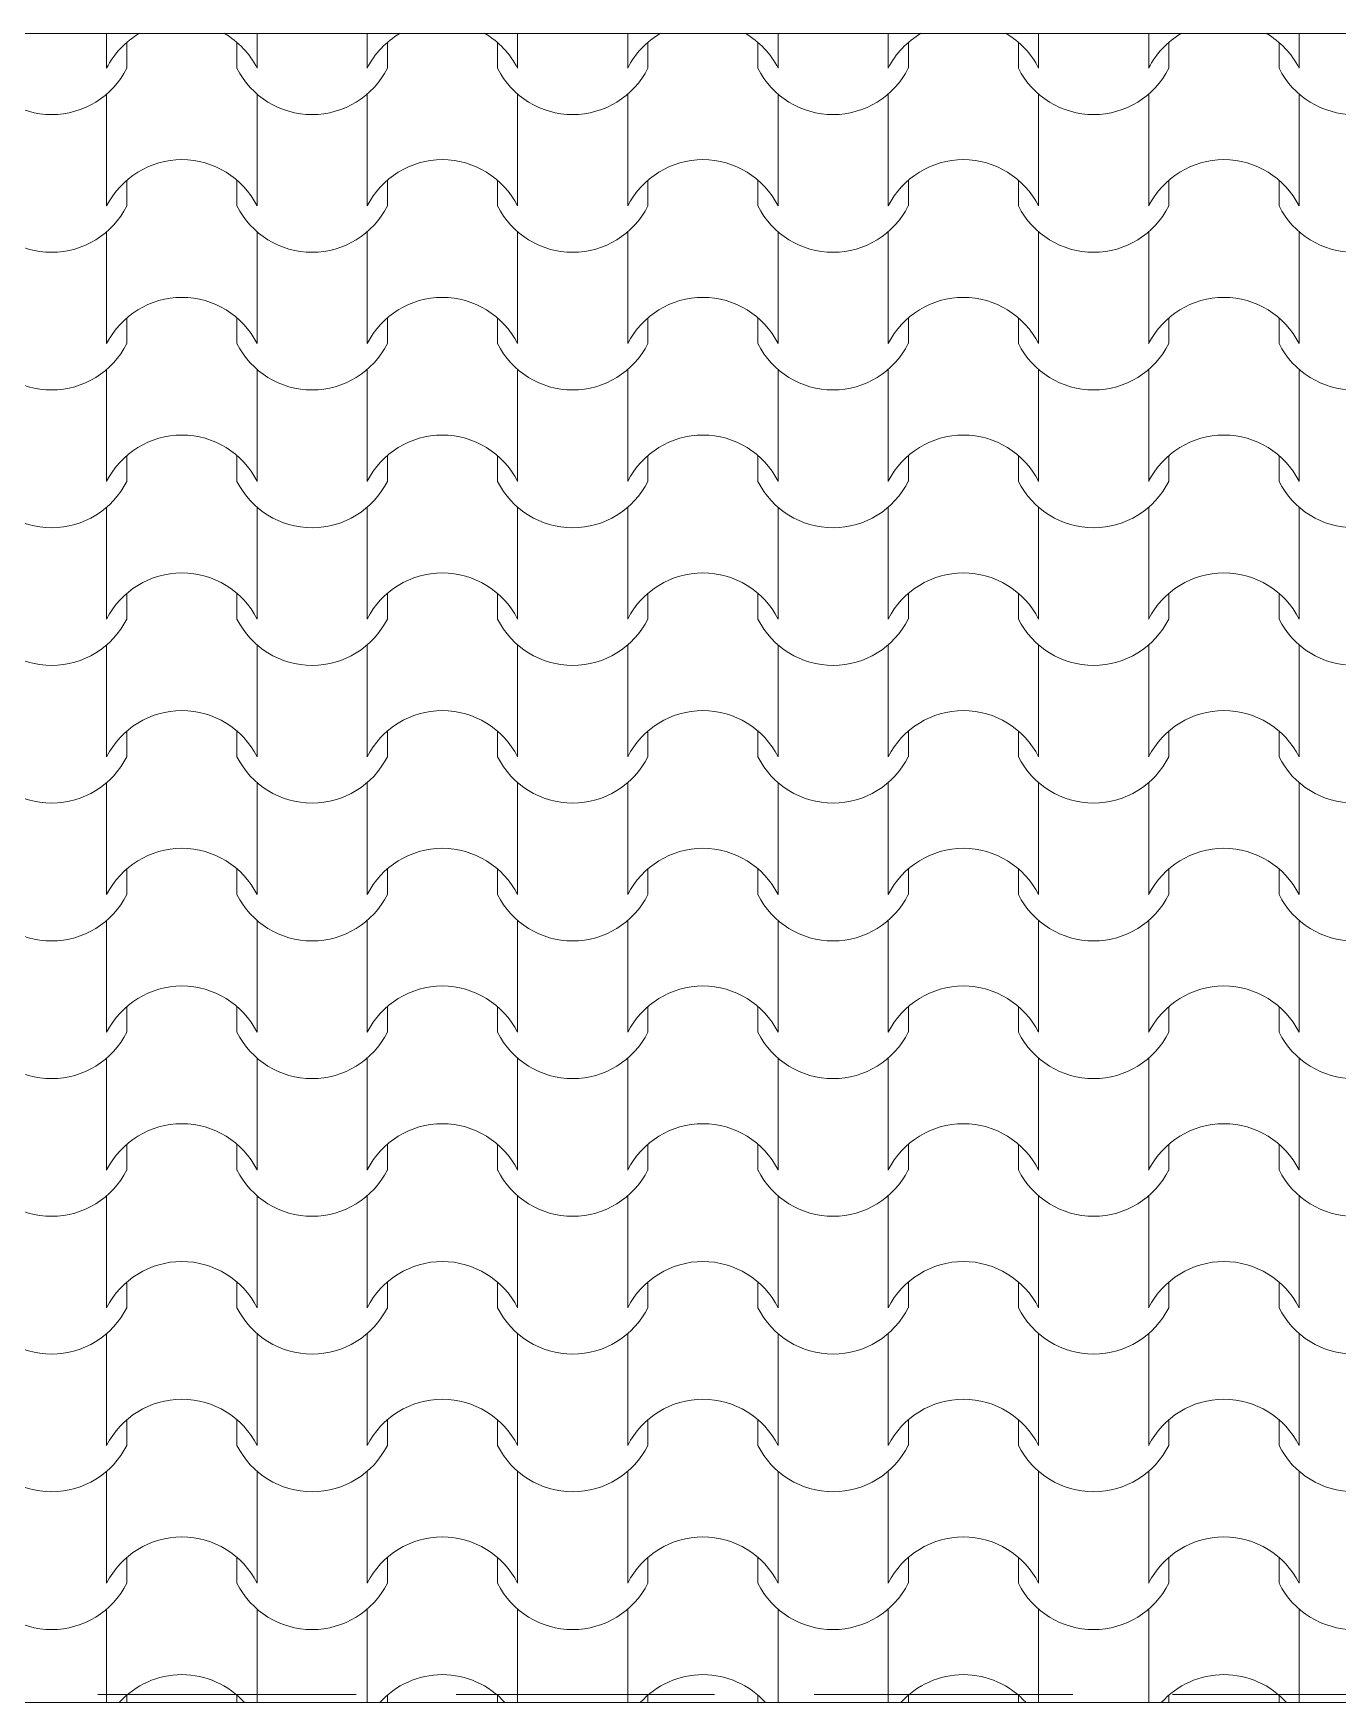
# Model space of a CAD drawing. Header units: millimetres. Extents: x 323482 to 503016, y 8175 to 72038.
# Drawn here: x 457282 to 458706, y 19803 to 21625 of the extents above; entities that cross this region are included whole.
import ezdxf

# ---------------------------------------------------------------- set-up
doc = ezdxf.new("R2010")
doc.units = ezdxf.units.MM
doc.header["$MEASUREMENT"] = 0
doc.linetypes.add('Hidden Line', pattern=[391.222223, 282.222223, -109])
doc.layers.add('2D Drafting - General_Pen_No__101', color=252, linetype='Continuous', lineweight=13)
doc.layers.add('Shell - Roof_Pen_No__120', color=7, linetype='Continuous', lineweight=13)
doc.layers.add('Structural - Bearing_Pen_No__83', color=7, linetype='Continuous', lineweight=13, true_color=0xff9955)

# ---------------------------------------------------------------- blocks, each defined once
blk = doc.blocks.new('*X2')
at = {"layer": '2D Drafting - General_Pen_No__101', "color": 252, "linetype": 'Continuous', "lineweight": 13}
for p, q in [((457361.7, 21625.4), (457361.7, 21587.4)), ((457383.7, 21615.5), (457383.7, 21587.4)), ((457504, 21615.5), (457504, 21587.4)), ((457526, 21625.4), (457526, 21587.4)), ((457646.2, 21625.4), (457646.2, 21587.4)), ((457668.2, 21615.5), (457668.2, 21587.4)), ((457788.4, 21615.5), (457788.4, 21587.4)), ((457810.4, 21625.4), (457810.4, 21587.4)), ((457930.7, 21625.4), (457930.7, 21587.4)), ((457952.7, 21615.5), (457952.7, 21587.4)), ((458072.9, 21615.5), (458072.9, 21587.4)), ((458094.9, 21625.4), (458094.9, 21587.4)), ((458215.2, 21625.4), (458215.2, 21587.4)), ((458237.2, 21615.5), (458237.2, 21587.4)), ((458357.4, 21615.5), (458357.4, 21587.4)), ((458379.4, 21625.4), (458379.4, 21587.4)), ((458499.6, 21625.4), (458499.6, 21587.4)), ((458521.6, 21615.5), (458521.6, 21587.4)), ((458641.9, 21615.5), (458641.9, 21587.4)), ((458663.9, 21625.4), (458663.9, 21587.4)), ((457361.7, 21559), (457361.7, 21498.1)), ((457526, 21559), (457526, 21498.1)), ((457646.2, 21559), (457646.2, 21498.1)), ((457810.4, 21559), (457810.4, 21498.1)), ((457930.7, 21559), (457930.7, 21498.1)), ((458094.9, 21559), (458094.9, 21498.1)), ((458215.2, 21559), (458215.2, 21498.1)), ((458379.4, 21559), (458379.4, 21498.1)), ((458499.6, 21559), (458499.6, 21498.1)), ((458663.9, 21559), (458663.9, 21498.1)), ((457361.7, 21498.1), (457361.7, 21437.1)), ((457526, 21498.1), (457526, 21437.1)), ((457646.2, 21498.1), (457646.2, 21437.1)), ((457810.4, 21498.1), (457810.4, 21437.1)), ((457930.7, 21498.1), (457930.7, 21437.1)), ((458094.9, 21498.1), (458094.9, 21437.1)), ((458215.2, 21498.1), (458215.2, 21437.1)), ((458379.4, 21498.1), (458379.4, 21437.1)), ((458499.6, 21498.1), (458499.6, 21437.1)), ((458663.9, 21498.1), (458663.9, 21437.1)), ((457383.7, 21465.1), (457383.7, 21437.1)), ((457504, 21465.1), (457504, 21437.1)), ((457668.2, 21465.1), (457668.2, 21437.1)), ((457788.4, 21465.1), (457788.4, 21437.1)), ((457952.7, 21465.1), (457952.7, 21437.1)), ((458072.9, 21465.1), (458072.9, 21437.1)), ((458237.2, 21465.1), (458237.2, 21437.1)), ((458357.4, 21465.1), (458357.4, 21437.1)), ((458521.6, 21465.1), (458521.6, 21437.1)), ((458641.9, 21465.1), (458641.9, 21437.1)), ((457361.7, 21408.7), (457361.7, 21347.7)), ((457526, 21408.7), (457526, 21347.7)), ((457646.2, 21408.7), (457646.2, 21347.7)), ((457810.4, 21408.7), (457810.4, 21347.7)), ((457930.7, 21408.7), (457930.7, 21347.7)), ((458094.9, 21408.7), (458094.9, 21347.7)), ((458215.2, 21408.7), (458215.2, 21347.7)), ((458379.4, 21408.7), (458379.4, 21347.7)), ((458499.6, 21408.7), (458499.6, 21347.7)), ((458663.9, 21408.7), (458663.9, 21347.7)), ((457361.7, 21347.7), (457361.7, 21286.8)), ((457526, 21347.7), (457526, 21286.8)), ((457646.2, 21347.7), (457646.2, 21286.8)), ((457810.4, 21347.7), (457810.4, 21286.8)), ((457930.7, 21347.7), (457930.7, 21286.8)), ((458094.9, 21347.7), (458094.9, 21286.8)), ((458215.2, 21347.7), (458215.2, 21286.8)), ((458379.4, 21347.7), (458379.4, 21286.8)), ((458499.6, 21347.7), (458499.6, 21286.8)), ((458663.9, 21347.7), (458663.9, 21286.8)), ((457383.7, 21314.8), (457383.7, 21286.8)), ((457504, 21314.8), (457504, 21286.8)), ((457668.2, 21314.8), (457668.2, 21286.8)), ((457788.4, 21314.8), (457788.4, 21286.8)), ((457952.7, 21314.8), (457952.7, 21286.8)), ((458072.9, 21314.8), (458072.9, 21286.8)), ((458237.2, 21314.8), (458237.2, 21286.8)), ((458357.4, 21314.8), (458357.4, 21286.8)), ((458521.6, 21314.8), (458521.6, 21286.8)), ((458641.9, 21314.8), (458641.9, 21286.8)), ((457361.7, 21258.4), (457361.7, 21197.4)), ((457526, 21258.4), (457526, 21197.4)), ((457646.2, 21258.4), (457646.2, 21197.4)), ((457810.4, 21258.4), (457810.4, 21197.4)), ((457930.7, 21258.4), (457930.7, 21197.4)), ((458094.9, 21258.4), (458094.9, 21197.4)), ((458215.2, 21258.4), (458215.2, 21197.4)), ((458379.4, 21258.4), (458379.4, 21197.4)), ((458499.6, 21258.4), (458499.6, 21197.4)), ((458663.9, 21258.4), (458663.9, 21197.4)), ((457361.7, 21197.4), (457361.7, 21136.4)), ((457526, 21197.4), (457526, 21136.4)), ((457646.2, 21197.4), (457646.2, 21136.4)), ((457810.4, 21197.4), (457810.4, 21136.4)), ((457930.7, 21197.4), (457930.7, 21136.4)), ((458094.9, 21197.4), (458094.9, 21136.4)), ((458215.2, 21197.4), (458215.2, 21136.4)), ((458379.4, 21197.4), (458379.4, 21136.4)), ((458499.6, 21197.4), (458499.6, 21136.4)), ((458663.9, 21197.4), (458663.9, 21136.4)), ((457383.7, 21164.4), (457383.7, 21136.4)), ((457504, 21164.4), (457504, 21136.4)), ((457668.2, 21164.4), (457668.2, 21136.4)), ((457788.4, 21164.4), (457788.4, 21136.4)), ((457952.7, 21164.4), (457952.7, 21136.4)), ((458072.9, 21164.4), (458072.9, 21136.4)), ((458237.2, 21164.4), (458237.2, 21136.4)), ((458357.4, 21164.4), (458357.4, 21136.4)), ((458521.6, 21164.4), (458521.6, 21136.4)), ((458641.9, 21164.4), (458641.9, 21136.4)), ((457361.7, 21108), (457361.7, 21047.1)), ((457526, 21108), (457526, 21047.1)), ((457646.2, 21108), (457646.2, 21047.1)), ((457810.4, 21108), (457810.4, 21047.1)), ((457930.7, 21108), (457930.7, 21047.1)), ((458094.9, 21108), (458094.9, 21047.1)), ((458215.2, 21108), (458215.2, 21047.1)), ((458379.4, 21108), (458379.4, 21047.1)), ((458499.6, 21108), (458499.6, 21047.1)), ((458663.9, 21108), (458663.9, 21047.1)), ((457361.7, 21047.1), (457361.7, 20986.1)), ((457526, 21047.1), (457526, 20986.1)), ((457646.2, 21047.1), (457646.2, 20986.1)), ((457810.4, 21047.1), (457810.4, 20986.1)), ((457930.7, 21047.1), (457930.7, 20986.1)), ((458094.9, 21047.1), (458094.9, 20986.1)), ((458215.2, 21047.1), (458215.2, 20986.1)), ((458379.4, 21047.1), (458379.4, 20986.1)), ((458499.6, 21047.1), (458499.6, 20986.1)), ((458663.9, 21047.1), (458663.9, 20986.1)), ((457383.7, 21014.1), (457383.7, 20986.1)), ((457504, 21014.1), (457504, 20986.1)), ((457668.2, 21014.1), (457668.2, 20986.1)), ((457788.4, 21014.1), (457788.4, 20986.1)), ((457952.7, 21014.1), (457952.7, 20986.1)), ((458072.9, 21014.1), (458072.9, 20986.1)), ((458237.2, 21014.1), (458237.2, 20986.1)), ((458357.4, 21014.1), (458357.4, 20986.1)), ((458521.6, 21014.1), (458521.6, 20986.1)), ((458641.9, 21014.1), (458641.9, 20986.1)), ((457361.7, 20957.7), (457361.7, 20896.7)), ((457526, 20957.7), (457526, 20896.7)), ((457646.2, 20957.7), (457646.2, 20896.7)), ((457810.4, 20957.7), (457810.4, 20896.7)), ((457930.7, 20957.7), (457930.7, 20896.7)), ((458094.9, 20957.7), (458094.9, 20896.7)), ((458215.2, 20957.7), (458215.2, 20896.7)), ((458379.4, 20957.7), (458379.4, 20896.7)), ((458499.6, 20957.7), (458499.6, 20896.7)), ((458663.9, 20957.7), (458663.9, 20896.7)), ((457361.7, 20896.7), (457361.7, 20835.7)), ((457526, 20896.7), (457526, 20835.7)), ((457646.2, 20896.7), (457646.2, 20835.7)), ((457810.4, 20896.7), (457810.4, 20835.7)), ((457930.7, 20896.7), (457930.7, 20835.7)), ((458094.9, 20896.7), (458094.9, 20835.7)), ((458215.2, 20896.7), (458215.2, 20835.7)), ((458379.4, 20896.7), (458379.4, 20835.7)), ((458499.6, 20896.7), (458499.6, 20835.7)), ((458663.9, 20896.7), (458663.9, 20835.7)), ((457383.7, 20863.8), (457383.7, 20835.7)), ((457504, 20863.8), (457504, 20835.7)), ((457668.2, 20863.8), (457668.2, 20835.7)), ((457788.4, 20863.8), (457788.4, 20835.7)), ((457952.7, 20863.8), (457952.7, 20835.7)), ((458072.9, 20863.8), (458072.9, 20835.7)), ((458237.2, 20863.8), (458237.2, 20835.7)), ((458357.4, 20863.8), (458357.4, 20835.7)), ((458521.6, 20863.8), (458521.6, 20835.7)), ((458641.9, 20863.8), (458641.9, 20835.7)), ((457361.7, 20807.4), (457361.7, 20746.4)), ((457526, 20807.4), (457526, 20746.4)), ((457646.2, 20807.4), (457646.2, 20746.4)), ((457810.4, 20807.4), (457810.4, 20746.4)), ((457930.7, 20807.4), (457930.7, 20746.4)), ((458094.9, 20807.4), (458094.9, 20746.4)), ((458215.2, 20807.4), (458215.2, 20746.4)), ((458379.4, 20807.4), (458379.4, 20746.4)), ((458499.6, 20807.4), (458499.6, 20746.4)), ((458663.9, 20807.4), (458663.9, 20746.4)), ((457361.7, 20746.4), (457361.7, 20685.4)), ((457526, 20746.4), (457526, 20685.4)), ((457646.2, 20746.4), (457646.2, 20685.4)), ((457810.4, 20746.4), (457810.4, 20685.4)), ((457930.7, 20746.4), (457930.7, 20685.4)), ((458094.9, 20746.4), (458094.9, 20685.4)), ((458215.2, 20746.4), (458215.2, 20685.4)), ((458379.4, 20746.4), (458379.4, 20685.4)), ((458499.6, 20746.4), (458499.6, 20685.4)), ((458663.9, 20746.4), (458663.9, 20685.4)), ((457383.7, 20713.4), (457383.7, 20685.4)), ((457504, 20713.4), (457504, 20685.4)), ((457668.2, 20713.4), (457668.2, 20685.4)), ((457788.4, 20713.4), (457788.4, 20685.4)), ((457952.7, 20713.4), (457952.7, 20685.4)), ((458072.9, 20713.4), (458072.9, 20685.4)), ((458237.2, 20713.4), (458237.2, 20685.4)), ((458357.4, 20713.4), (458357.4, 20685.4)), ((458521.6, 20713.4), (458521.6, 20685.4)), ((458641.9, 20713.4), (458641.9, 20685.4)), ((457361.7, 20657), (457361.7, 20596)), ((457526, 20657), (457526, 20596)), ((457646.2, 20657), (457646.2, 20596)), ((457810.4, 20657), (457810.4, 20596)), ((457930.7, 20657), (457930.7, 20596)), ((458094.9, 20657), (458094.9, 20596)), ((458215.2, 20657), (458215.2, 20596)), ((458379.4, 20657), (458379.4, 20596)), ((458499.6, 20657), (458499.6, 20596)), ((458663.9, 20657), (458663.9, 20596)), ((457361.7, 20596), (457361.7, 20535.1)), ((457526, 20596), (457526, 20535.1)), ((457646.2, 20596), (457646.2, 20535.1)), ((457810.4, 20596), (457810.4, 20535.1)), ((457930.7, 20596), (457930.7, 20535.1)), ((458094.9, 20596), (458094.9, 20535.1)), ((458215.2, 20596), (458215.2, 20535.1)), ((458379.4, 20596), (458379.4, 20535.1)), ((458499.6, 20596), (458499.6, 20535.1)), ((458663.9, 20596), (458663.9, 20535.1)), ((457383.7, 20563.1), (457383.7, 20535.1)), ((457504, 20563.1), (457504, 20535.1)), ((457668.2, 20563.1), (457668.2, 20535.1)), ((457788.4, 20563.1), (457788.4, 20535.1)), ((457952.7, 20563.1), (457952.7, 20535.1)), ((458072.9, 20563.1), (458072.9, 20535.1)), ((458237.2, 20563.1), (458237.2, 20535.1)), ((458357.4, 20563.1), (458357.4, 20535.1)), ((458521.6, 20563.1), (458521.6, 20535.1)), ((458641.9, 20563.1), (458641.9, 20535.1)), ((457361.7, 20506.7), (457361.7, 20445.7)), ((457526, 20506.7), (457526, 20445.7)), ((457646.2, 20506.7), (457646.2, 20445.7)), ((457810.4, 20506.7), (457810.4, 20445.7)), ((457930.7, 20506.7), (457930.7, 20445.7)), ((458094.9, 20506.7), (458094.9, 20445.7)), ((458215.2, 20506.7), (458215.2, 20445.7)), ((458379.4, 20506.7), (458379.4, 20445.7)), ((458499.6, 20506.7), (458499.6, 20445.7)), ((458663.9, 20506.7), (458663.9, 20445.7)), ((457361.7, 20445.7), (457361.7, 20384.7)), ((457526, 20445.7), (457526, 20384.7)), ((457646.2, 20445.7), (457646.2, 20384.7)), ((457810.4, 20445.7), (457810.4, 20384.7)), ((457930.7, 20445.7), (457930.7, 20384.7)), ((458094.9, 20445.7), (458094.9, 20384.7)), ((458215.2, 20445.7), (458215.2, 20384.7)), ((458379.4, 20445.7), (458379.4, 20384.7)), ((458499.6, 20445.7), (458499.6, 20384.7)), ((458663.9, 20445.7), (458663.9, 20384.7)), ((457383.7, 20412.8), (457383.7, 20384.7)), ((457504, 20412.8), (457504, 20384.7)), ((457668.2, 20412.8), (457668.2, 20384.7)), ((457788.4, 20412.8), (457788.4, 20384.7)), ((457952.7, 20412.8), (457952.7, 20384.7)), ((458072.9, 20412.8), (458072.9, 20384.7)), ((458237.2, 20412.8), (458237.2, 20384.7)), ((458357.4, 20412.8), (458357.4, 20384.7)), ((458521.6, 20412.8), (458521.6, 20384.7)), ((458641.9, 20412.8), (458641.9, 20384.7)), ((457361.7, 20356.3), (457361.7, 20295.4)), ((457526, 20356.3), (457526, 20295.4)), ((457646.2, 20356.3), (457646.2, 20295.4)), ((457810.4, 20356.3), (457810.4, 20295.4)), ((457930.7, 20356.3), (457930.7, 20295.4)), ((458094.9, 20356.3), (458094.9, 20295.4)), ((458215.2, 20356.3), (458215.2, 20295.4)), ((458379.4, 20356.3), (458379.4, 20295.4)), ((458499.6, 20356.3), (458499.6, 20295.4)), ((458663.9, 20356.3), (458663.9, 20295.4)), ((457361.7, 20295.4), (457361.7, 20234.4)), ((457526, 20295.4), (457526, 20234.4)), ((457646.2, 20295.4), (457646.2, 20234.4)), ((457810.4, 20295.4), (457810.4, 20234.4)), ((457930.7, 20295.4), (457930.7, 20234.4)), ((458094.9, 20295.4), (458094.9, 20234.4)), ((458215.2, 20295.4), (458215.2, 20234.4)), ((458379.4, 20295.4), (458379.4, 20234.4)), ((458499.6, 20295.4), (458499.6, 20234.4)), ((458663.9, 20295.4), (458663.9, 20234.4)), ((457383.7, 20262.4), (457383.7, 20234.4)), ((457504, 20262.4), (457504, 20234.4)), ((457668.2, 20262.4), (457668.2, 20234.4)), ((457788.4, 20262.4), (457788.4, 20234.4)), ((457952.7, 20262.4), (457952.7, 20234.4)), ((458072.9, 20262.4), (458072.9, 20234.4)), ((458237.2, 20262.4), (458237.2, 20234.4)), ((458357.4, 20262.4), (458357.4, 20234.4)), ((458521.6, 20262.4), (458521.6, 20234.4)), ((458641.9, 20262.4), (458641.9, 20234.4)), ((457361.7, 20206), (457361.7, 20145)), ((457526, 20206), (457526, 20145)), ((457646.2, 20206), (457646.2, 20145)), ((457810.4, 20206), (457810.4, 20145)), ((457930.7, 20206), (457930.7, 20145)), ((458094.9, 20206), (458094.9, 20145)), ((458215.2, 20206), (458215.2, 20145)), ((458379.4, 20206), (458379.4, 20145)), ((458499.6, 20206), (458499.6, 20145)), ((458663.9, 20206), (458663.9, 20145)), ((457361.7, 20145), (457361.7, 20084.1)), ((457526, 20145), (457526, 20084.1)), ((457646.2, 20145), (457646.2, 20084.1)), ((457810.4, 20145), (457810.4, 20084.1)), ((457930.7, 20145), (457930.7, 20084.1)), ((458094.9, 20145), (458094.9, 20084.1)), ((458215.2, 20145), (458215.2, 20084.1)), ((458379.4, 20145), (458379.4, 20084.1)), ((458499.6, 20145), (458499.6, 20084.1)), ((458663.9, 20145), (458663.9, 20084.1)), ((457383.7, 20112.1), (457383.7, 20084.1)), ((457504, 20112.1), (457504, 20084.1)), ((457668.2, 20112.1), (457668.2, 20084.1)), ((457788.4, 20112.1), (457788.4, 20084.1)), ((457952.7, 20112.1), (457952.7, 20084.1)), ((458072.9, 20112.1), (458072.9, 20084.1)), ((458237.2, 20112.1), (458237.2, 20084.1)), ((458357.4, 20112.1), (458357.4, 20084.1)), ((458521.6, 20112.1), (458521.6, 20084.1)), ((458641.9, 20112.1), (458641.9, 20084.1)), ((457361.7, 20055.7), (457361.7, 19994.7)), ((457526, 20055.7), (457526, 19994.7)), ((457646.2, 20055.7), (457646.2, 19994.7)), ((457810.4, 20055.7), (457810.4, 19994.7)), ((457930.7, 20055.7), (457930.7, 19994.7)), ((458094.9, 20055.7), (458094.9, 19994.7)), ((458215.2, 20055.7), (458215.2, 19994.7)), ((458379.4, 20055.7), (458379.4, 19994.7)), ((458499.6, 20055.7), (458499.6, 19994.7)), ((458663.9, 20055.7), (458663.9, 19994.7)), ((457361.7, 19994.7), (457361.7, 19933.7)), ((457526, 19994.7), (457526, 19933.7)), ((457646.2, 19994.7), (457646.2, 19933.7)), ((457810.4, 19994.7), (457810.4, 19933.7)), ((457930.7, 19994.7), (457930.7, 19933.7)), ((458094.9, 19994.7), (458094.9, 19933.7)), ((458215.2, 19994.7), (458215.2, 19933.7)), ((458379.4, 19994.7), (458379.4, 19933.7)), ((458499.6, 19994.7), (458499.6, 19933.7)), ((458663.9, 19994.7), (458663.9, 19933.7)), ((457383.7, 19961.8), (457383.7, 19933.7)), ((457504, 19961.8), (457504, 19933.7)), ((457668.2, 19961.8), (457668.2, 19933.7)), ((457788.4, 19961.8), (457788.4, 19933.7)), ((457952.7, 19961.8), (457952.7, 19933.7)), ((458072.9, 19961.8), (458072.9, 19933.7)), ((458237.2, 19961.8), (458237.2, 19933.7)), ((458357.4, 19961.8), (458357.4, 19933.7)), ((458521.6, 19961.8), (458521.6, 19933.7)), ((458641.9, 19961.8), (458641.9, 19933.7)), ((457361.7, 19905.3), (457361.7, 19844.4)), ((457526, 19905.3), (457526, 19844.4)), ((457646.2, 19905.3), (457646.2, 19844.4)), ((457810.4, 19905.3), (457810.4, 19844.4)), ((457930.7, 19905.3), (457930.7, 19844.4)), ((458094.9, 19905.3), (458094.9, 19844.4)), ((458215.2, 19905.3), (458215.2, 19844.4)), ((458379.4, 19905.3), (458379.4, 19844.4)), ((458499.6, 19905.3), (458499.6, 19844.4)), ((458663.9, 19905.3), (458663.9, 19844.4)), ((457361.7, 19844.4), (457361.7, 19803.4)), ((457526, 19844.4), (457526, 19803.4)), ((457646.2, 19844.4), (457646.2, 19803.4)), ((457810.4, 19844.4), (457810.4, 19803.4)), ((457930.7, 19844.4), (457930.7, 19803.4)), ((458094.9, 19844.4), (458094.9, 19803.4)), ((458215.2, 19844.4), (458215.2, 19803.4)), ((458379.4, 19844.4), (458379.4, 19803.4)), ((458499.6, 19844.4), (458499.6, 19803.4)), ((458663.9, 19844.4), (458663.9, 19803.4)), ((457383.7, 19811.4), (457383.7, 19803.4)), ((457504, 19811.4), (457504, 19803.4)), ((457668.2, 19811.4), (457668.2, 19803.4)), ((457788.4, 19811.4), (457788.4, 19803.4)), ((457952.7, 19811.4), (457952.7, 19803.4)), ((458072.9, 19811.4), (458072.9, 19803.4)), ((458237.2, 19811.4), (458237.2, 19803.4)), ((458357.4, 19811.4), (458357.4, 19803.4)), ((458521.6, 19811.4), (458521.6, 19803.4)), ((458641.9, 19811.4), (458641.9, 19803.4))]:
    blk.add_line(p, q, dxfattribs=at)
for centre, radius, start, end in [((457444.1, 21545.5), 92.5, 120.1431, 153.0115), ((457443.6, 21545.5), 92.5, 26.9885, 59.8569), ((457728.6, 21545.5), 92.5, 120.1431, 153.0115), ((457728, 21545.5), 92.5, 26.9885, 59.8569), ((458013.1, 21545.5), 92.5, 120.1431, 153.0115), ((458012.5, 21545.5), 92.5, 26.9885, 59.8569), ((458297.6, 21545.5), 92.5, 120.1431, 153.0115), ((458297, 21545.5), 92.5, 26.9885, 59.8569), ((458582, 21545.5), 92.5, 120.1431, 153.0115), ((458581.5, 21545.5), 92.5, 26.9885, 59.8569), ((457301.6, 21628.7), 91.9, 206.7044, 333.2956), ((457586.1, 21628.7), 91.9, 206.7044, 333.2956), ((457870.6, 21628.7), 91.9, 206.7044, 333.2956), ((458155, 21628.7), 91.9, 206.7044, 333.2956), ((458439.5, 21628.7), 91.9, 206.7044, 333.2956), ((458724, 21628.7), 91.9, 206.7044, 333.2956), ((457444.1, 21395.1), 92.5, 90.1705, 153.0115), ((457443.6, 21395.1), 92.5, 26.9885, 89.8295), ((457728.6, 21395.1), 92.5, 90.1705, 153.0115), ((457728, 21395.1), 92.5, 26.9885, 89.8295), ((458013.1, 21395.1), 92.5, 90.1705, 153.0115), ((458012.5, 21395.1), 92.5, 26.9885, 89.8295), ((458297.6, 21395.1), 92.5, 90.1705, 153.0115), ((458297, 21395.1), 92.5, 26.9885, 89.8295), ((458582, 21395.1), 92.5, 90.1705, 153.0115), ((458581.5, 21395.1), 92.5, 26.9885, 89.8295), ((457301.6, 21478.4), 91.9, 206.7044, 333.2956), ((457586.1, 21478.4), 91.9, 206.7044, 333.2956), ((457870.6, 21478.4), 91.9, 206.7044, 333.2956), ((458155, 21478.4), 91.9, 206.7044, 333.2956), ((458439.5, 21478.4), 91.9, 206.7044, 333.2956), ((458724, 21478.4), 91.9, 206.7044, 333.2956), ((457444.1, 21244.8), 92.5, 90.1705, 153.0115), ((457443.6, 21244.8), 92.5, 26.9885, 89.8295), ((457728.6, 21244.8), 92.5, 90.1705, 153.0115), ((457728, 21244.8), 92.5, 26.9885, 89.8295), ((458013.1, 21244.8), 92.5, 90.1705, 153.0115), ((458012.5, 21244.8), 92.5, 26.9885, 89.8295), ((458297.6, 21244.8), 92.5, 90.1705, 153.0115), ((458297, 21244.8), 92.5, 26.9885, 89.8295), ((458582, 21244.8), 92.5, 90.1705, 153.0115), ((458581.5, 21244.8), 92.5, 26.9885, 89.8295), ((457301.6, 21328.1), 91.9, 206.7044, 333.2956), ((457586.1, 21328.1), 91.9, 206.7044, 333.2956), ((457870.6, 21328.1), 91.9, 206.7044, 333.2956), ((458155, 21328.1), 91.9, 206.7044, 333.2956), ((458439.5, 21328.1), 91.9, 206.7044, 333.2956), ((458724, 21328.1), 91.9, 206.7044, 333.2956), ((457444.1, 21094.5), 92.5, 90.1705, 153.0115), ((457443.6, 21094.5), 92.5, 26.9885, 89.8295), ((457728.6, 21094.5), 92.5, 90.1705, 153.0115), ((457728, 21094.5), 92.5, 26.9885, 89.8295), ((458013.1, 21094.5), 92.5, 90.1705, 153.0115), ((458012.5, 21094.5), 92.5, 26.9885, 89.8295), ((458297.6, 21094.5), 92.5, 90.1705, 153.0115), ((458297, 21094.5), 92.5, 26.9885, 89.8295), ((458582, 21094.5), 92.5, 90.1705, 153.0115), ((458581.5, 21094.5), 92.5, 26.9885, 89.8295), ((457301.6, 21177.7), 91.9, 206.7044, 333.2956), ((457586.1, 21177.7), 91.9, 206.7044, 333.2956), ((457870.6, 21177.7), 91.9, 206.7044, 333.2956), ((458155, 21177.7), 91.9, 206.7044, 333.2956), ((458439.5, 21177.7), 91.9, 206.7044, 333.2956), ((458724, 21177.7), 91.9, 206.7044, 333.2956), ((457444.1, 20944.1), 92.5, 90.1705, 153.0115), ((457443.6, 20944.1), 92.5, 26.9885, 89.8295), ((457728.6, 20944.1), 92.5, 90.1705, 153.0115), ((457728, 20944.1), 92.5, 26.9885, 89.8295), ((458013.1, 20944.1), 92.5, 90.1705, 153.0115), ((458012.5, 20944.1), 92.5, 26.9885, 89.8295), ((458297.6, 20944.1), 92.5, 90.1705, 153.0115), ((458297, 20944.1), 92.5, 26.9885, 89.8295), ((458582, 20944.1), 92.5, 90.1705, 153.0115), ((458581.5, 20944.1), 92.5, 26.9885, 89.8295), ((457301.6, 21027.4), 91.9, 206.7044, 333.2956), ((457586.1, 21027.4), 91.9, 206.7044, 333.2956), ((457870.6, 21027.4), 91.9, 206.7044, 333.2956), ((458155, 21027.4), 91.9, 206.7044, 333.2956), ((458439.5, 21027.4), 91.9, 206.7044, 333.2956), ((458724, 21027.4), 91.9, 206.7044, 333.2956), ((457444.1, 20793.8), 92.5, 90.1705, 153.0115), ((457443.6, 20793.8), 92.5, 26.9885, 89.8295), ((457728.6, 20793.8), 92.5, 90.1705, 153.0115), ((457728, 20793.8), 92.5, 26.9885, 89.8295), ((458013.1, 20793.8), 92.5, 90.1705, 153.0115), ((458012.5, 20793.8), 92.5, 26.9885, 89.8295), ((458297.6, 20793.8), 92.5, 90.1705, 153.0115), ((458297, 20793.8), 92.5, 26.9885, 89.8295), ((458582, 20793.8), 92.5, 90.1705, 153.0115), ((458581.5, 20793.8), 92.5, 26.9885, 89.8295), ((457301.6, 20877.1), 91.9, 206.7044, 333.2956), ((457586.1, 20877.1), 91.9, 206.7044, 333.2956), ((457870.6, 20877.1), 91.9, 206.7044, 333.2956), ((458155, 20877.1), 91.9, 206.7044, 333.2956), ((458439.5, 20877.1), 91.9, 206.7044, 333.2956), ((458724, 20877.1), 91.9, 206.7044, 333.2956), ((457444.1, 20643.4), 92.5, 90.1705, 153.0115), ((457443.6, 20643.4), 92.5, 26.9885, 89.8295), ((457728.6, 20643.4), 92.5, 90.1705, 153.0115), ((457728, 20643.4), 92.5, 26.9885, 89.8295), ((458013.1, 20643.4), 92.5, 90.1705, 153.0115), ((458012.5, 20643.4), 92.5, 26.9885, 89.8295), ((458297.6, 20643.4), 92.5, 90.1705, 153.0115), ((458297, 20643.4), 92.5, 26.9885, 89.8295), ((458582, 20643.4), 92.5, 90.1705, 153.0115), ((458581.5, 20643.4), 92.5, 26.9885, 89.8295), ((457301.6, 20726.7), 91.9, 206.7044, 333.2956), ((457586.1, 20726.7), 91.9, 206.7044, 333.2956), ((457870.6, 20726.7), 91.9, 206.7044, 333.2956), ((458155, 20726.7), 91.9, 206.7044, 333.2956), ((458439.5, 20726.7), 91.9, 206.7044, 333.2956), ((458724, 20726.7), 91.9, 206.7044, 333.2956), ((457444.1, 20493.1), 92.5, 90.1705, 153.0115), ((457443.6, 20493.1), 92.5, 26.9885, 89.8295), ((457728.6, 20493.1), 92.5, 90.1705, 153.0115), ((457728, 20493.1), 92.5, 26.9885, 89.8295), ((458013.1, 20493.1), 92.5, 90.1705, 153.0115), ((458012.5, 20493.1), 92.5, 26.9885, 89.8295), ((458297.6, 20493.1), 92.5, 90.1705, 153.0115), ((458297, 20493.1), 92.5, 26.9885, 89.8295), ((458582, 20493.1), 92.5, 90.1705, 153.0115), ((458581.5, 20493.1), 92.5, 26.9885, 89.8295), ((457301.6, 20576.4), 91.9, 206.7044, 333.2956), ((457586.1, 20576.4), 91.9, 206.7044, 333.2956), ((457870.6, 20576.4), 91.9, 206.7044, 333.2956), ((458155, 20576.4), 91.9, 206.7044, 333.2956), ((458439.5, 20576.4), 91.9, 206.7044, 333.2956), ((458724, 20576.4), 91.9, 206.7044, 333.2956), ((457444.1, 20342.8), 92.5, 90.1705, 153.0115), ((457443.6, 20342.8), 92.5, 26.9885, 89.8295), ((457728.6, 20342.8), 92.5, 90.1705, 153.0115), ((457728, 20342.8), 92.5, 26.9885, 89.8295), ((458013.1, 20342.8), 92.5, 90.1705, 153.0115), ((458012.5, 20342.8), 92.5, 26.9885, 89.8295), ((458297.6, 20342.8), 92.5, 90.1705, 153.0115), ((458297, 20342.8), 92.5, 26.9885, 89.8295), ((458582, 20342.8), 92.5, 90.1705, 153.0115), ((458581.5, 20342.8), 92.5, 26.9885, 89.8295), ((457301.6, 20426.1), 91.9, 206.7044, 333.2956), ((457586.1, 20426.1), 91.9, 206.7044, 333.2956), ((457870.6, 20426.1), 91.9, 206.7044, 333.2956), ((458155, 20426.1), 91.9, 206.7044, 333.2956), ((458439.5, 20426.1), 91.9, 206.7044, 333.2956), ((458724, 20426.1), 91.9, 206.7044, 333.2956), ((457444.1, 20192.4), 92.5, 90.1705, 153.0115), ((457443.6, 20192.4), 92.5, 26.9885, 89.8295), ((457728.6, 20192.4), 92.5, 90.1705, 153.0115), ((457728, 20192.4), 92.5, 26.9885, 89.8295), ((458013.1, 20192.4), 92.5, 90.1705, 153.0115), ((458012.5, 20192.4), 92.5, 26.9885, 89.8295), ((458297.6, 20192.4), 92.5, 90.1705, 153.0115), ((458297, 20192.4), 92.5, 26.9885, 89.8295), ((458582, 20192.4), 92.5, 90.1705, 153.0115), ((458581.5, 20192.4), 92.5, 26.9885, 89.8295), ((457301.6, 20275.7), 91.9, 206.7044, 333.2956), ((457586.1, 20275.7), 91.9, 206.7044, 333.2956), ((457870.6, 20275.7), 91.9, 206.7044, 333.2956), ((458155, 20275.7), 91.9, 206.7044, 333.2956), ((458439.5, 20275.7), 91.9, 206.7044, 333.2956), ((458724, 20275.7), 91.9, 206.7044, 333.2956), ((457444.1, 20042.1), 92.5, 90.1705, 153.0115), ((457443.6, 20042.1), 92.5, 26.9885, 89.8295), ((457728.6, 20042.1), 92.5, 90.1705, 153.0115), ((457728, 20042.1), 92.5, 26.9885, 89.8295), ((458013.1, 20042.1), 92.5, 90.1705, 153.0115), ((458012.5, 20042.1), 92.5, 26.9885, 89.8295), ((458297.6, 20042.1), 92.5, 90.1705, 153.0115), ((458297, 20042.1), 92.5, 26.9885, 89.8295), ((458582, 20042.1), 92.5, 90.1705, 153.0115), ((458581.5, 20042.1), 92.5, 26.9885, 89.8295), ((457301.6, 20125.4), 91.9, 206.7044, 333.2956), ((457586.1, 20125.4), 91.9, 206.7044, 333.2956), ((457870.6, 20125.4), 91.9, 206.7044, 333.2956), ((458155, 20125.4), 91.9, 206.7044, 333.2956), ((458439.5, 20125.4), 91.9, 206.7044, 333.2956), ((458724, 20125.4), 91.9, 206.7044, 333.2956), ((457444.1, 19891.8), 92.5, 90.1705, 153.0115), ((457443.6, 19891.8), 92.5, 26.9885, 89.8295), ((457728.6, 19891.8), 92.5, 90.1705, 153.0115), ((457728, 19891.8), 92.5, 26.9885, 89.8295), ((458013.1, 19891.8), 92.5, 90.1705, 153.0115), ((458012.5, 19891.8), 92.5, 26.9885, 89.8295), ((458297.6, 19891.8), 92.5, 90.1705, 153.0115), ((458297, 19891.8), 92.5, 26.9885, 89.8295), ((458582, 19891.8), 92.5, 90.1705, 153.0115), ((458581.5, 19891.8), 92.5, 26.9885, 89.8295), ((457301.6, 19975), 91.9, 206.7044, 333.2956), ((457586.1, 19975), 91.9, 206.7044, 333.2956), ((457870.6, 19975), 91.9, 206.7044, 333.2956), ((458155, 19975), 91.9, 206.7044, 333.2956), ((458439.5, 19975), 91.9, 206.7044, 333.2956), ((458724, 19975), 91.9, 206.7044, 333.2956), ((457444.1, 19741.4), 92.5, 90.1705, 137.9423), ((457443.6, 19741.4), 92.5, 42.0577, 89.8295), ((457728.6, 19741.4), 92.5, 90.1705, 137.9423), ((457728, 19741.4), 92.5, 42.0577, 89.8295), ((458013.1, 19741.4), 92.5, 90.1705, 137.9423), ((458012.5, 19741.4), 92.5, 42.0577, 89.8295), ((458297.6, 19741.4), 92.5, 90.1705, 137.9423), ((458297, 19741.4), 92.5, 42.0577, 89.8295), ((458582, 19741.4), 92.5, 90.1705, 137.9423), ((458581.5, 19741.4), 92.5, 42.0577, 89.8295)]:
    blk.add_arc(centre, radius, start, end, dxfattribs=at)
blk = doc.blocks.new('Fill_1', base_point=(0, 1500))
at = {"layer": '2D Drafting - General_Pen_No__101', "color": 252, "linetype": 'Continuous', "lineweight": 13}
blk.add_blockref('*X2', (0, 0), dxfattribs=at)

msp = doc.modelspace()

# ---------------------------------------------------------------- linework, layer by layer
at = {"layer": 'Shell - Roof_Pen_No__120', "color": 7, "linetype": 'Continuous', "lineweight": 13}
for p, q in [((449848.4, 21625.4), (475295.4, 21625.4)), ((449848.4, 19803.4), (475295.4, 19803.4))]:
    msp.add_line(p, q, dxfattribs=at)
at = {"layer": 'Structural - Bearing_Pen_No__83', "color": 21, "linetype": 'Hidden Line', "lineweight": 13, "true_color": 0xff9955}
for p, q in [((503016, 21625.4), (447887.3, 21625.4)), ((503016, 19812.2), (447887.3, 19812.2))]:
    msp.add_line(p, q, dxfattribs=at)

# ---------------------------------------------------------------- block references
at = {"layer": '2D Drafting - General_Pen_No__101', "color": 252, "linetype": 'Continuous', "lineweight": 13}
msp.add_blockref('Fill_1', (0, 1500), dxfattribs=at)

doc.saveas('drawing.dxf')
